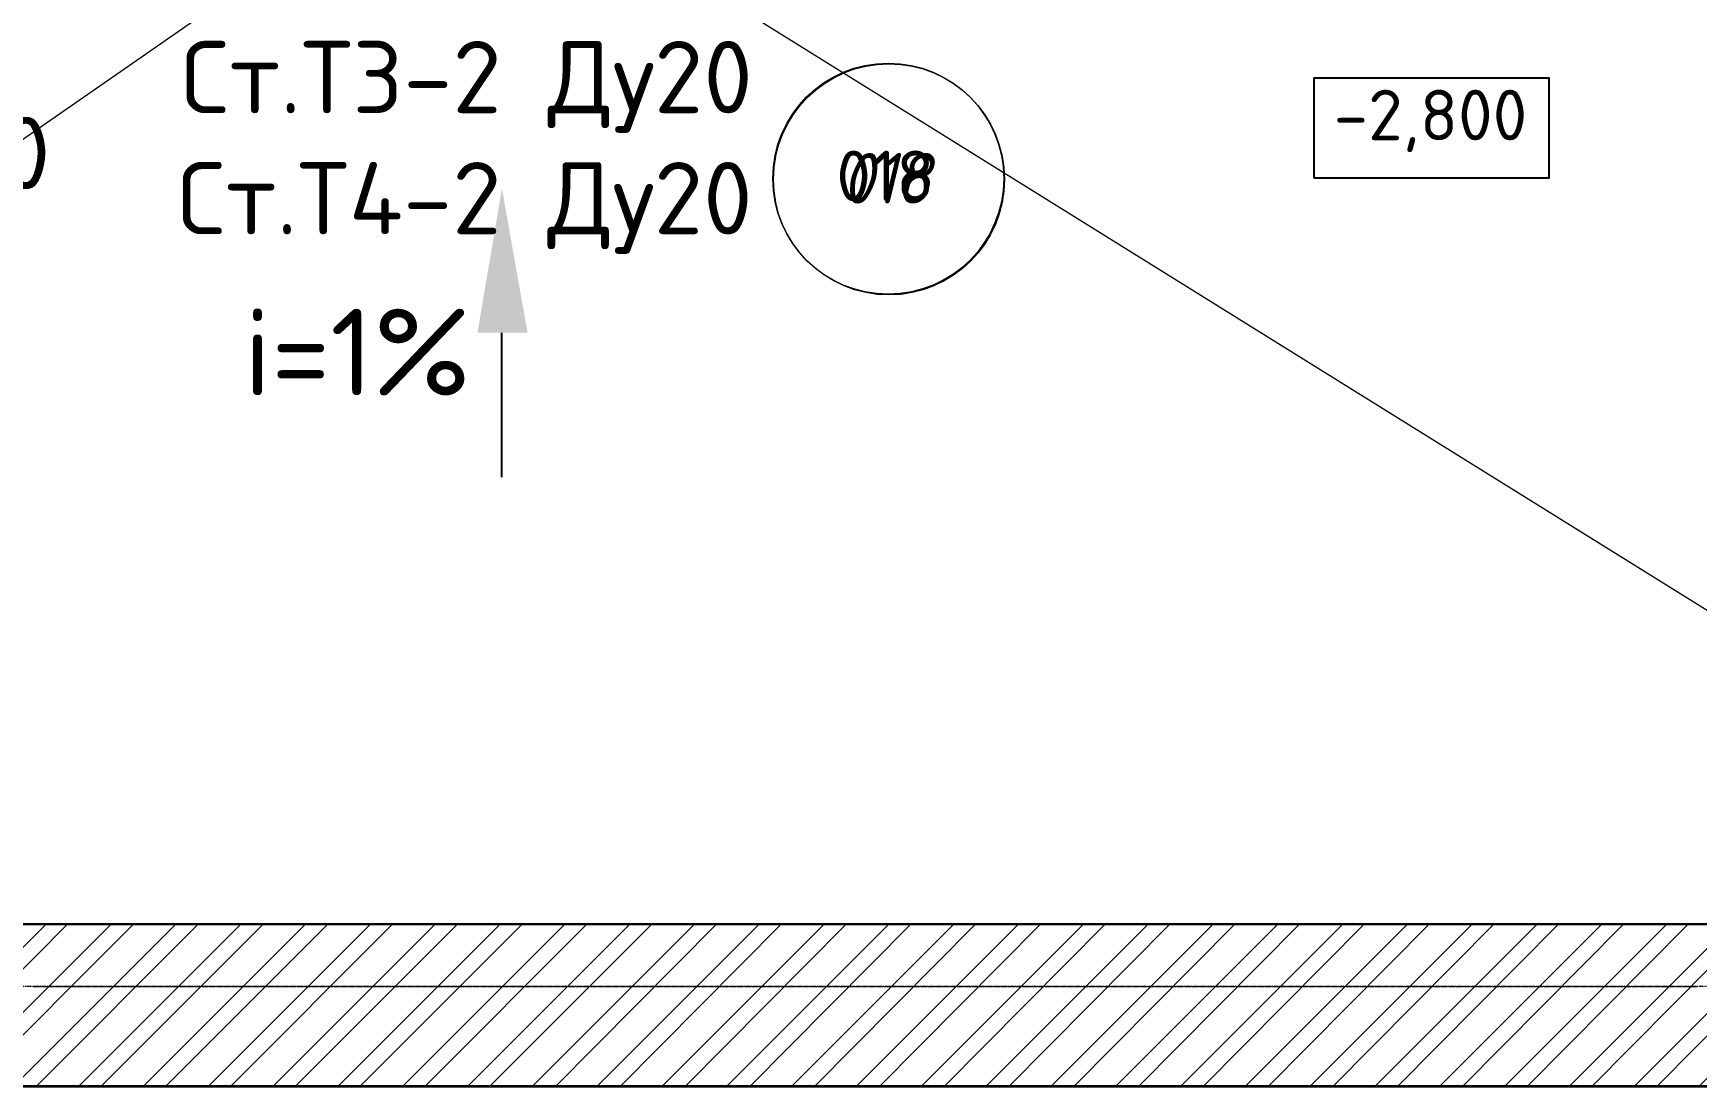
# Model space of a CAD drawing. Header units: millimetres. Extents: x -10178924 to 11692288, y -947381 to 58396.
# Drawn here: x 719488 to 725250, y -829089 to -825442 of the extents above; entities that cross this region are included whole.
import ezdxf

# ---------------------------------------------------------------- set-up
doc = ezdxf.new("R2010")
doc.units = ezdxf.units.MM
doc.linetypes.add('осевая', pattern=[50.8, 31.75, -6.35, 6.35, -6.35])
for name, color, linetype in [('PDF _PDF _Марки помещений', 5, 'Continuous'), ('PDF _Марки помещений', 5, 'Continuous'), ('PDF _Стены.1', 7, 'Continuous')]:
    doc.layers.add(name, color=color, linetype=linetype)
for name, color, linetype, true_color in [('PDF _Отметки', 7, 'Continuous', 0x7f9fff), ('PDF _Размеры осевые', 7, 'Continuous', 0x5d6970), ('PDF _штриховка', 7, 'Continuous', 0x95834a)]:
    doc.layers.add(name, color=color, linetype=linetype, true_color=true_color)
for name, color, linetype, lineweight in [('PDF _Разрезы', 7, 'Continuous', 9), ('PDF _Текст', 7, 'Continuous', 5), ('Размеры осевые', 153, 'Continuous', 9), ('Стены.1', 7, 'Continuous', 25), ('ШТРИХОВКА', 252, 'Continuous', 15)]:
    doc.layers.add(name, color=color, linetype=linetype, lineweight=lineweight)
doc.styles.add('ISOCPEUR', font='isocpeui.ttf', dxfattribs={"width": 0.9})
doc.styles.add('PDF ISOCPEUR', font='isocpeur.ttf')
doc.styles.add('НТМ', font='isocpeur.ttf')

# ---------------------------------------------------------------- blocks, each defined once
blk = doc.blocks.new('A$C5282721b')
at = {"layer": 'ШТРИХОВКА', "ltscale": 100, "true_color": 0x000000, "transparency": 33554687}
h = blk.add_hatch(dxfattribs=at)
h.set_pattern_fill('ANSI31', color=18, scale=50)
h.set_pattern_definition([(45, (-79853.19, 25128.16), (-112.2532, 112.2532), [])])
h.paths.add_polyline_path([(5440.998, -31868.119), (-7386.275, -31868.119), (-7386.275, -48296.478), (61378.75, -48296.478), (61378.75, -31842.839), (41035.118, -31842.839), (41035.118, -31656.036), (40796.248, -31656.036), (40796.248, -31842.839), (40629.962, -31842.839), (40629.962, -31942.839), (40605.14, -34348.621), (40629.93, -32405.355), (39128.581, -32429.908), (40629.962, -32402.839), (40629.675, -32155.326), (39132.149, -32179.816), (39135.64, -31968.17), (38886.085, -31968.17), (38879.867, -32433.975), (40623.548, -32405.459), (40553.111, -38427.181), (40243.01, -38425.516), (40241.748, -38827.97), (43340.219, -38835.027), (43340.219, -38442.147), (40953.116, -38429.329), (41029.994, -32402.839), (54378.974, -32402.839), (54378.974, -35923.465), (54778.974, -35923.465), (54778.974, -32402.839), (60818.75, -32402.839), (60818.75, -41309.464), (60472.291, -41309.464), (60472.291, -41709.464), (60818.75, -41709.464), (60818.75, -47736.478), (44025.201, -47736.478), (44013.125, -46167.929), (43613.137, -46171.008), (43625.189, -47736.478), (27189.462, -47736.478), (27189.462, -44565.139), (26789.462, -44565.139), (26789.462, -47736.478), (10401.743, -47736.478), (10394.408, -46134.647), (9994.404, -46134.678), (10001.739, -47736.478), (-6826.275, -47736.478), (-6826.275, -41729.869), (-6530.734, -41731.097), (-6529.072, -41331.1), (-6826.275, -41329.865), (-6826.275, -32428.119), (-762.705, -32428.119), (-770.891, -36004.088), (-370.903, -36005.35), (-362.703, -32428.119), (5640.998, -32428.119), (5640.998, -31868.119)])
h.paths.add_polyline_path([(3584.804, -41373.023), (3584.804, -41773.13), (9973.974, -41799.679), (9987.536, -44634.678), (10387.54, -44634.678), (10372.735, -41401.332)], flags=17)
h.paths.add_polyline_path([(2513.142, -41768.578), (2514.803, -41368.779), (-383.184, -41356.638), (-371.114, -37407.013), (-774.123, -37406.088), (-783.181, -41354.976), (-5508.242, -41335.314), (-5509.901, -41734.604)], flags=17)
at = {"color": 18, "lineweight": 0, "ltscale": 100, "true_color": 0x000000, "transparency": 33554687}
for p, q in [((-6826.275, -47736.478), (-1908.213, -44326.554)), ((-6826.275, -47736.478), (-1908.213, -44326.554)), ((4673.725, -47736.478), (-808.213, -44326.554)), ((4673.725, -47736.478), (-808.213, -44326.554))]:
    blk.add_line(p, q, dxfattribs=at)
at = {"layer": 'PDF _Марки помещений', "color": 18, "lineweight": 9, "true_color": 0x000000, "transparency": 33554687}
blk.add_circle((93.556, -45157.748), 400.064, dxfattribs=at)
at = {"layer": 'PDF _Разрезы', "color": 251, "lineweight": 9, "true_color": 0x636466, "transparency": 33554687}
for p, q in [((-1249.515, -45688.899), (-1249.515, -46188.436)), ((-1247.039, -45688.899), (-1247.039, -46188.436))]:
    blk.add_line(p, q, dxfattribs=at)
at = {"layer": 'PDF _Разрезы', "transparency": 33554559}
blk.add_solid([(-1247.039, -45189.363), (-1158.139, -45688.899), (-1331.706, -45688.899)], dxfattribs=at)
at = {"layer": 'Размеры осевые', "color": 251, "linetype": 'осевая', "ltscale": 0.5, "transparency": 33554687}
blk.add_line((-9750, -47950), (62308.109, -47950), dxfattribs=at)
at = {"layer": 'Стены.1', "color": 18, "linetype": 'Continuous', "true_color": 0x000000, "transparency": 33554687, "flags": 128}
for points in [[(10001.739, -47736.478), (-6826.275, -47736.478)], [(10001.739, -48296.478), (-7386.275, -48296.478)]]:
    blk.add_lwpolyline(points, dxfattribs=at)
at = {"layer": 'PDF _Марки помещений', "color": 18, "lineweight": 9, "true_color": 0x000000, "transparency": 33554687, "insert": (-69.418, -45241.463), "char_height": 175, "attachment_point": 7, "style": 'ISOCPEUR'}
blk.add_mtext('018', dxfattribs=at)
at = {"layer": 'PDF _Текст', "color": 251, "lineweight": 0, "true_color": 0x636466, "transparency": 33554687, "style": 'НТМ'}
blk.add_text('i=1%%%', height=300, dxfattribs=at).set_placement((-2141.566, -45905.675))

msp = doc.modelspace()

# ---------------------------------------------------------------- linework, layer by layer
at = {"layer": 'PDF _PDF _Марки помещений', "lineweight": 9}
msp.add_circle((722449.6, -825945.6), 400, dxfattribs=at)
at = {"layer": 'PDF _Отметки', "lineweight": 25}
msp.add_lwpolyline([(723924.9, -825943.5), (723924.9, -825596.4), (724737.7, -825596.4), (724737.7, -825943.5)], close=True, dxfattribs=at)
at = {"layer": 'PDF _Размеры осевые', "lineweight": 9}
for points in [[(719488.3, -828741.8), (719492.6, -828741.8), (719509.5, -828741.8)], [(719513.7, -828741.8), (719518, -828741.8), (719534.9, -828741.8)], [(719539.1, -828741.8), (719543.4, -828741.8), (719560.3, -828741.8)], [(719564.5, -828741.8), (719568.8, -828741.8), (719585.7, -828741.8)], [(719589.9, -828741.8), (719594.2, -828741.8), (719611.1, -828741.8)], [(719615.3, -828741.8), (719619.6, -828741.8), (719636.5, -828741.8)], [(719640.7, -828741.8), (719645, -828741.8), (719661.9, -828741.8)], [(719666.1, -828741.8), (719670.4, -828741.8), (719687.3, -828741.8)], [(719691.5, -828741.8), (719695.8, -828741.8), (719712.7, -828741.8)], [(719716.9, -828741.8), (719721.2, -828741.8), (719738.1, -828741.8)], [(719742.3, -828741.8), (719746.6, -828741.8), (719763.5, -828741.8)], [(719767.7, -828741.8), (719772, -828741.8), (719788.9, -828741.8)], [(719793.1, -828741.8), (719797.4, -828741.8), (719814.3, -828741.8)], [(719818.5, -828741.8), (719822.8, -828741.8), (719839.7, -828741.8)], [(719843.9, -828741.8), (719848.2, -828741.8), (719865.1, -828741.8)], [(719869.3, -828741.8), (719873.6, -828741.8), (719890.5, -828741.8)], [(719894.7, -828741.8), (719899, -828741.8), (719915.9, -828741.8)], [(719920.1, -828741.8), (719924.4, -828741.8), (719941.3, -828741.8)], [(719945.5, -828741.8), (719949.8, -828741.8), (719966.7, -828741.8)], [(719970.9, -828741.8), (719975.2, -828741.8), (719992.1, -828741.8)], [(719996.3, -828741.8), (720000.6, -828741.8), (720017.5, -828741.8)], [(720021.7, -828741.8), (720026, -828741.8), (720042.9, -828741.8)], [(720047.1, -828741.8), (720051.4, -828741.8), (720068.3, -828741.8)], [(720072.5, -828741.8), (720076.8, -828741.8), (720093.7, -828741.8)], [(720097.9, -828741.8), (720102.2, -828741.8), (720119.1, -828741.8)], [(720123.3, -828741.8), (720127.6, -828741.8), (720144.5, -828741.8)], [(720148.7, -828741.8), (720153, -828741.8), (720169.9, -828741.8)], [(720174.1, -828741.8), (720178.4, -828741.8), (720195.3, -828741.8)], [(720199.5, -828741.8), (720203.8, -828741.8), (720220.7, -828741.8)], [(720224.9, -828741.8), (720229.2, -828741.8), (720246.1, -828741.8)], [(720250.3, -828741.8), (720254.6, -828741.8), (720271.5, -828741.8)], [(720275.7, -828741.8), (720280, -828741.8), (720296.9, -828741.8)], [(720301.1, -828741.8), (720305.4, -828741.8), (720322.3, -828741.8)], [(720326.5, -828741.8), (720330.8, -828741.8), (720347.7, -828741.8)], [(720351.9, -828741.8), (720356.2, -828741.8), (720373.1, -828741.8)], [(720377.3, -828741.8), (720381.6, -828741.8), (720398.5, -828741.8)], [(720402.7, -828741.8), (720407, -828741.8), (720423.9, -828741.8)], [(720428.1, -828741.8), (720432.4, -828741.8), (720449.3, -828741.8)], [(720453.5, -828741.8), (720457.8, -828741.8), (720474.7, -828741.8)], [(720478.9, -828741.8), (720483.2, -828741.8), (720500.1, -828741.8)], [(720504.3, -828741.8), (720508.6, -828741.8), (720525.5, -828741.8)], [(720529.7, -828741.8), (720534, -828741.8), (720550.9, -828741.8)], [(720555.1, -828741.8), (720559.4, -828741.8), (720576.3, -828741.8)], [(720580.5, -828741.8), (720584.8, -828741.8), (720601.7, -828741.8)], [(720605.9, -828741.8), (720610.2, -828741.8), (720627.1, -828741.8)], [(720631.3, -828741.8), (720635.6, -828741.8), (720652.5, -828741.8)], [(720656.7, -828741.8), (720661, -828741.8), (720677.9, -828741.8)], [(720682.1, -828741.8), (720686.4, -828741.8), (720703.3, -828741.8)], [(720707.5, -828741.8), (720711.8, -828741.8), (720728.7, -828741.8)], [(720732.9, -828741.8), (720737.2, -828741.8), (720754.1, -828741.8)], [(720758.3, -828741.8), (720762.6, -828741.8), (720779.5, -828741.8)], [(720783.7, -828741.8), (720788, -828741.8), (720804.9, -828741.8)], [(720809.1, -828741.8), (720813.4, -828741.8), (720830.3, -828741.8)], [(720834.5, -828741.8), (720838.8, -828741.8), (720855.7, -828741.8)], [(720859.9, -828741.8), (720864.2, -828741.8), (720881.1, -828741.8)], [(720885.3, -828741.8), (720889.6, -828741.8), (720906.5, -828741.8)], [(720910.7, -828741.8), (720915, -828741.8), (720931.9, -828741.8)], [(720936.1, -828741.8), (720940.4, -828741.8), (720957.3, -828741.8)], [(720961.5, -828741.8), (720965.8, -828741.8), (720982.7, -828741.8)], [(720986.9, -828741.8), (720991.2, -828741.8), (721008.1, -828741.8)], [(721012.3, -828741.8), (721016.6, -828741.8), (721033.5, -828741.8)], [(721037.7, -828741.8), (721042, -828741.8), (721058.9, -828741.8)], [(721063.1, -828741.8), (721067.4, -828741.8), (721084.3, -828741.8)], [(721088.5, -828741.8), (721092.8, -828741.8), (721109.7, -828741.8)], [(721113.9, -828741.8), (721118.2, -828741.8), (721135.1, -828741.8)], [(721139.3, -828741.8), (721143.6, -828741.8), (721160.5, -828741.8)], [(721164.7, -828741.8), (721169, -828741.8), (721185.9, -828741.8)], [(721190.1, -828741.8), (721194.4, -828741.8), (721211.3, -828741.8)], [(721215.5, -828741.8), (721219.8, -828741.8), (721236.7, -828741.8)], [(721240.9, -828741.8), (721245.2, -828741.8), (721262.1, -828741.8)], [(721266.3, -828741.8), (721270.6, -828741.8), (721287.5, -828741.8)], [(721291.7, -828741.8), (721296, -828741.8), (721312.9, -828741.8)], [(721317.1, -828741.8), (721321.4, -828741.8), (721338.3, -828741.8)], [(721342.5, -828741.8), (721346.8, -828741.8), (721363.7, -828741.8)], [(721367.9, -828741.8), (721372.2, -828741.8), (721389.1, -828741.8)], [(721393.3, -828741.8), (721397.6, -828741.8), (721414.5, -828741.8)], [(721418.7, -828741.8), (721423, -828741.8), (721439.9, -828741.8)], [(721444.1, -828741.8), (721448.4, -828741.8), (721465.3, -828741.8)], [(721469.5, -828741.8), (721473.8, -828741.8), (721490.7, -828741.8)], [(721494.9, -828741.8), (721499.2, -828741.8), (721516.1, -828741.8)], [(721520.3, -828741.8), (721524.6, -828741.8), (721541.5, -828741.8)], [(721545.7, -828741.8), (721550, -828741.8), (721566.9, -828741.8)], [(721571.1, -828741.8), (721575.4, -828741.8), (721592.3, -828741.8)], [(721596.5, -828741.8), (721600.8, -828741.8), (721617.7, -828741.8)], [(721621.9, -828741.8), (721626.2, -828741.8), (721643.1, -828741.8)], [(721647.3, -828741.8), (721651.6, -828741.8), (721668.5, -828741.8)], [(721672.7, -828741.8), (721677, -828741.8), (721693.9, -828741.8)], [(721698.1, -828741.8), (721702.4, -828741.8), (721719.3, -828741.8)], [(721723.5, -828741.8), (721727.8, -828741.8), (721744.7, -828741.8)], [(721748.9, -828741.8), (721753.2, -828741.8), (721770.1, -828741.8)], [(721774.3, -828741.8), (721778.6, -828741.8), (721795.5, -828741.8)], [(721799.7, -828741.8), (721804, -828741.8), (721820.9, -828741.8)], [(721825.1, -828741.8), (721829.4, -828741.8), (721846.3, -828741.8)], [(721850.5, -828741.8), (721854.8, -828741.8), (721871.7, -828741.8)], [(721875.9, -828741.8), (721880.2, -828741.8), (721897.1, -828741.8)], [(721901.3, -828741.8), (721905.6, -828741.8), (721922.5, -828741.8)], [(721926.7, -828741.8), (721931, -828741.8), (721947.9, -828741.8)], [(721952.1, -828741.8), (721956.4, -828741.8), (721973.3, -828741.8)], [(721977.5, -828741.8), (721981.8, -828741.8), (721998.7, -828741.8)], [(722002.9, -828741.8), (722007.2, -828741.8), (722024.1, -828741.8)], [(722028.3, -828741.8), (722032.6, -828741.8), (722049.5, -828741.8)], [(722053.7, -828741.8), (722058, -828741.8), (722074.9, -828741.8)], [(722079.1, -828741.8), (722083.4, -828741.8), (722100.3, -828741.8)], [(722104.6, -828741.8), (722108.8, -828741.8), (722125.7, -828741.8)], [(722129.9, -828741.8), (722134.2, -828741.8), (722151.1, -828741.8)], [(722155.3, -828741.8), (722159.6, -828741.8), (722176.5, -828741.8)], [(722180.7, -828741.8), (722185, -828741.8), (722201.9, -828741.8)], [(722206.1, -828741.8), (722210.4, -828741.8), (722227.3, -828741.8)], [(722231.5, -828741.8), (722235.8, -828741.8), (722252.7, -828741.8)], [(722256.9, -828741.8), (722261.2, -828741.8), (722278.1, -828741.8)], [(722282.3, -828741.8), (722286.6, -828741.8), (722303.5, -828741.8)], [(722307.7, -828741.8), (722312, -828741.8), (722328.9, -828741.8)], [(722333.2, -828741.8), (722337.4, -828741.8), (722354.3, -828741.8)], [(722358.6, -828741.8), (722362.8, -828741.8), (722379.7, -828741.8)], [(722383.9, -828741.8), (722388.2, -828741.8), (722405.1, -828741.8)], [(722409.3, -828741.8), (722413.6, -828741.8), (722430.5, -828741.8)], [(722434.7, -828741.8), (722439, -828741.8), (722455.9, -828741.8)], [(722460.1, -828741.8), (722464.4, -828741.8), (722481.3, -828741.8)], [(722485.5, -828741.8), (722489.8, -828741.8), (722506.7, -828741.8)], [(722510.9, -828741.8), (722515.2, -828741.8), (722532.1, -828741.8)], [(722536.4, -828741.8), (722540.6, -828741.8), (722557.5, -828741.8)], [(722561.8, -828741.8), (722566, -828741.8), (722582.9, -828741.8)], [(722587.2, -828741.8), (722591.4, -828741.8), (722608.3, -828741.8)], [(722612.6, -828741.8), (722616.8, -828741.8), (722633.7, -828741.8)], [(722638, -828741.8), (722642.2, -828741.8), (722659.1, -828741.8)], [(722663.3, -828741.8), (722667.6, -828741.8), (722684.5, -828741.8)], [(722688.7, -828741.8), (722693, -828741.8), (722709.9, -828741.8)], [(722714.1, -828741.8), (722718.4, -828741.8), (722735.3, -828741.8)], [(722739.6, -828741.8), (722743.8, -828741.8), (722760.7, -828741.8)], [(722765, -828741.8), (722769.2, -828741.8), (722786.1, -828741.8)], [(722790.4, -828741.8), (722794.6, -828741.8), (722811.5, -828741.8)], [(722815.8, -828741.8), (722820, -828741.8), (722836.9, -828741.8)], [(722841.2, -828741.8), (722845.4, -828741.8), (722862.3, -828741.8)], [(722866.6, -828741.8), (722870.8, -828741.8), (722887.7, -828741.8)], [(722892, -828741.8), (722896.2, -828741.8), (722913.1, -828741.8)], [(722917.3, -828741.8), (722921.6, -828741.8), (722938.5, -828741.8)], [(722942.7, -828741.8), (722947, -828741.8), (722963.9, -828741.8)], [(722968.2, -828741.8), (722972.4, -828741.8), (722989.3, -828741.8)], [(722993.6, -828741.8), (722997.8, -828741.8), (723014.7, -828741.8)], [(723019, -828741.8), (723023.2, -828741.8), (723040.1, -828741.8)], [(723044.4, -828741.8), (723048.6, -828741.8), (723065.5, -828741.8)], [(723069.8, -828741.8), (723074, -828741.8), (723090.9, -828741.8)], [(723095.2, -828741.8), (723099.4, -828741.8), (723116.3, -828741.8)], [(723120.6, -828741.8), (723124.8, -828741.8), (723141.7, -828741.8)], [(723146, -828741.8), (723150.2, -828741.8), (723167.1, -828741.8)], [(723171.4, -828741.8), (723175.6, -828741.8), (723192.5, -828741.8)], [(723196.8, -828741.8), (723201, -828741.8), (723217.9, -828741.8)], [(723222.2, -828741.8), (723226.4, -828741.8), (723243.3, -828741.8)], [(723247.6, -828741.8), (723251.8, -828741.8), (723268.7, -828741.8)], [(723273, -828741.8), (723277.2, -828741.8), (723294.1, -828741.8)], [(723298.4, -828741.8), (723302.6, -828741.8), (723319.5, -828741.8)], [(723323.8, -828741.8), (723328, -828741.8), (723344.9, -828741.8)], [(723349.2, -828741.8), (723353.4, -828741.8), (723370.3, -828741.8)], [(723374.6, -828741.8), (723378.8, -828741.8), (723395.7, -828741.8)], [(723400, -828741.8), (723404.2, -828741.8), (723421.1, -828741.8)], [(723425.4, -828741.8), (723429.6, -828741.8), (723446.5, -828741.8)], [(723450.8, -828741.8), (723455, -828741.8), (723471.9, -828741.8)], [(723476.2, -828741.8), (723480.4, -828741.8), (723497.3, -828741.8)], [(723501.6, -828741.8), (723505.8, -828741.8), (723522.7, -828741.8)], [(723527, -828741.8), (723531.2, -828741.8), (723548.1, -828741.8)], [(723552.4, -828741.8), (723556.6, -828741.8), (723573.5, -828741.8)], [(723577.8, -828741.8), (723582, -828741.8), (723598.9, -828741.8)], [(723603.2, -828741.8), (723607.4, -828741.8), (723624.3, -828741.8)], [(723628.6, -828741.8), (723632.8, -828741.8), (723649.7, -828741.8)], [(723654, -828741.8), (723658.2, -828741.8), (723675.1, -828741.8)], [(723679.4, -828741.8), (723683.6, -828741.8), (723700.5, -828741.8)], [(723704.8, -828741.8), (723709, -828741.8), (723725.9, -828741.8)], [(723730.2, -828741.8), (723734.4, -828741.8), (723751.3, -828741.8)], [(723755.6, -828741.8), (723759.8, -828741.8), (723776.7, -828741.8)], [(723781, -828741.8), (723785.2, -828741.8), (723802.1, -828741.8)], [(723806.4, -828741.8), (723810.6, -828741.8), (723827.5, -828741.8)], [(723831.8, -828741.8), (723836, -828741.8), (723852.9, -828741.8)], [(723857.2, -828741.8), (723861.4, -828741.8), (723878.3, -828741.8)], [(723882.6, -828741.8), (723886.8, -828741.8), (723903.7, -828741.8)], [(723908, -828741.8), (723912.2, -828741.8), (723929.1, -828741.8)], [(723933.4, -828741.8), (723937.6, -828741.8), (723954.5, -828741.8)], [(723958.8, -828741.8), (723963, -828741.8), (723979.9, -828741.8)], [(723984.2, -828741.8), (723988.4, -828741.8), (724005.3, -828741.8)], [(724009.6, -828741.8), (724013.8, -828741.8), (724030.7, -828741.8)], [(724035, -828741.8), (724039.2, -828741.8), (724056.1, -828741.8)], [(724060.4, -828741.8), (724064.6, -828741.8), (724081.5, -828741.8)], [(724085.8, -828741.8), (724090, -828741.8), (724106.9, -828741.8)], [(724111.2, -828741.8), (724115.4, -828741.8), (724132.3, -828741.8)], [(724136.6, -828741.8), (724140.8, -828741.8), (724157.7, -828741.8)], [(724162, -828741.8), (724166.2, -828741.8), (724183.1, -828741.8)], [(724187.4, -828741.8), (724191.6, -828741.8), (724208.5, -828741.8)], [(724212.8, -828741.8), (724217, -828741.8), (724233.9, -828741.8)], [(724238.2, -828741.8), (724242.4, -828741.8), (724259.3, -828741.8)], [(724263.6, -828741.8), (724267.8, -828741.8), (724284.7, -828741.8)], [(724289, -828741.8), (724293.2, -828741.8), (724310.1, -828741.8)], [(724314.4, -828741.8), (724318.6, -828741.8), (724335.5, -828741.8)], [(724339.8, -828741.8), (724344, -828741.8), (724360.9, -828741.8)], [(724365.2, -828741.8), (724369.4, -828741.8), (724386.3, -828741.8)], [(724390.6, -828741.8), (724394.8, -828741.8), (724411.7, -828741.8)], [(724416, -828741.8), (724420.2, -828741.8), (724437.1, -828741.8)], [(724441.4, -828741.8), (724445.6, -828741.8), (724462.5, -828741.8)], [(724466.8, -828741.8), (724471, -828741.8), (724487.9, -828741.8)], [(724492.2, -828741.8), (724496.4, -828741.8), (724513.3, -828741.8)], [(724517.6, -828741.8), (724521.8, -828741.8), (724538.7, -828741.8)], [(724543, -828741.8), (724547.2, -828741.8), (724564.1, -828741.8)], [(724568.4, -828741.8), (724572.6, -828741.8), (724589.5, -828741.8)], [(724593.8, -828741.8), (724598, -828741.8), (724614.9, -828741.8)], [(724619.2, -828741.8), (724623.4, -828741.8), (724640.3, -828741.8)], [(724644.6, -828741.8), (724648.8, -828741.8), (724665.7, -828741.8)], [(724670, -828741.8), (724674.2, -828741.8), (724691.1, -828741.8)], [(724695.4, -828741.8), (724699.6, -828741.8), (724716.5, -828741.8)], [(724720.8, -828741.8), (724725, -828741.8), (724741.9, -828741.8)], [(724746.2, -828741.8), (724750.4, -828741.8), (724767.3, -828741.8)], [(724771.6, -828741.8), (724775.8, -828741.8), (724792.7, -828741.8)], [(724797, -828741.8), (724801.2, -828741.8), (724818.1, -828741.8)], [(724822.4, -828741.8), (724826.6, -828741.8), (724843.5, -828741.8)], [(724847.8, -828741.8), (724852, -828741.8), (724868.9, -828741.8)], [(724873.2, -828741.8), (724877.4, -828741.8), (724894.3, -828741.8)], [(724898.6, -828741.8), (724902.8, -828741.8), (724919.7, -828741.8)], [(724924, -828741.8), (724928.2, -828741.8), (724945.1, -828741.8)], [(724949.4, -828741.8), (724953.6, -828741.8), (724970.5, -828741.8)], [(724974.8, -828741.8), (724979, -828741.8), (724995.9, -828741.8)], [(725000.2, -828741.8), (725004.4, -828741.8), (725021.3, -828741.8)], [(725025.6, -828741.8), (725029.8, -828741.8), (725046.7, -828741.8)], [(725051, -828741.8), (725055.2, -828741.8), (725072.1, -828741.8)], [(725076.4, -828741.8), (725080.6, -828741.8), (725097.5, -828741.8)], [(725101.8, -828741.8), (725106, -828741.8), (725122.9, -828741.8)], [(725127.2, -828741.8), (725131.4, -828741.8), (725148.3, -828741.8)], [(725152.6, -828741.8), (725156.8, -828741.8), (725173.7, -828741.8)], [(725178, -828741.8), (725182.2, -828741.8), (725199.1, -828741.8)], [(725203.4, -828741.8), (725207.6, -828741.8), (725224.5, -828741.8)], [(725228.8, -828741.8), (725233, -828741.8), (725249.9, -828741.8)]]:
    msp.add_lwpolyline(points, dxfattribs=at)
at = {"layer": 'PDF _Стены.1', "lineweight": 25}
for points in [[(732357.8, -828525.9), (715530.8, -828525.9)], [(732357.8, -829088.9), (714972, -829088.9)]]:
    msp.add_lwpolyline(points, dxfattribs=at)
at = {"layer": 'PDF _штриховка', "color": 251, "lineweight": 5, "true_color": 0x636466}
for points in [[(719048.1, -829088.9), (719606.8, -828525.9)], [(719272.4, -829088.9), (719835.4, -828525.9)], [(719496.8, -829088.9), (720059.8, -828525.9)], [(719721.2, -829088.9), (720284.2, -828525.9)], [(719945.5, -829088.9), (720508.5, -828525.9)], [(720169.9, -829088.9), (720732.9, -828525.9)], [(720394.3, -829088.9), (720957.3, -828525.9)], [(720618.6, -829088.9), (721181.7, -828525.9)], [(720843, -829088.9), (721406, -828525.9)], [(721067.4, -829088.9), (721630.4, -828525.9)], [(721296, -829088.9), (721854.8, -828525.9)], [(721520.3, -829088.9), (722079.1, -828525.9)], [(721744.7, -829088.9), (722303.5, -828525.9)], [(721969.1, -829088.9), (722527.9, -828525.9)], [(722193.4, -829088.9), (722752.2, -828525.9)], [(722417.8, -829088.9), (722976.6, -828525.9)], [(722642.2, -829088.9), (723201, -828525.9)], [(722866.6, -829088.9), (723425.3, -828525.9)], [(723090.9, -829088.9), (723649.7, -828525.9)], [(723315.3, -829088.9), (723874.1, -828525.9)], [(723539.7, -829088.9), (724098.4, -828525.9)], [(723764, -829088.9), (724322.8, -828525.9)], [(723988.4, -829088.9), (724547.2, -828525.9)], [(724212.8, -829088.9), (724771.5, -828525.9)], [(724437.1, -829088.9), (724995.9, -828525.9)], [(724661.5, -829088.9), (725220.3, -828525.9)], [(724885.9, -829088.9), (725444.6, -828525.9)], [(725110.2, -829088.9), (725669, -828525.9)]]:
    msp.add_lwpolyline(points, dxfattribs=at)

# ---------------------------------------------------------------- block references
msp.add_blockref('A$C5282721b', (722358.6, -780790.4))

# ---------------------------------------------------------------- texts
at = {"layer": 'PDF _Текст', "char_height": 249.994, "attachment_point": 4, "style": 'PDF ISOCPEUR'}
for s, insert in [('Ст.Т3-2 Ду20', (720000.6, -825628.2)), ('электроприводом ду 20', (715847.6, -825890.7)), ('Ст.Т4-2 Ду20', (719987.9, -826047.3))]:
    msp.add_mtext(s, dxfattribs=dict(at, insert=insert))
at = {"layer": 'PDF _Текст', "color": 161, "true_color": 0x7f9fff, "insert": (723992.6, -825745.7), "char_height": 175, "attachment_point": 4, "style": 'PDF ISOCPEUR'}
msp.add_mtext('-2,800', dxfattribs=at)
at = {"layer": 'PDF _Текст', "color": 5, "insert": (722269.7, -825936.2), "char_height": 175, "attachment_point": 4, "style": 'PDF ISOCPEUR'}
msp.add_mtext('018', dxfattribs=at)

doc.saveas('drawing.dxf')
